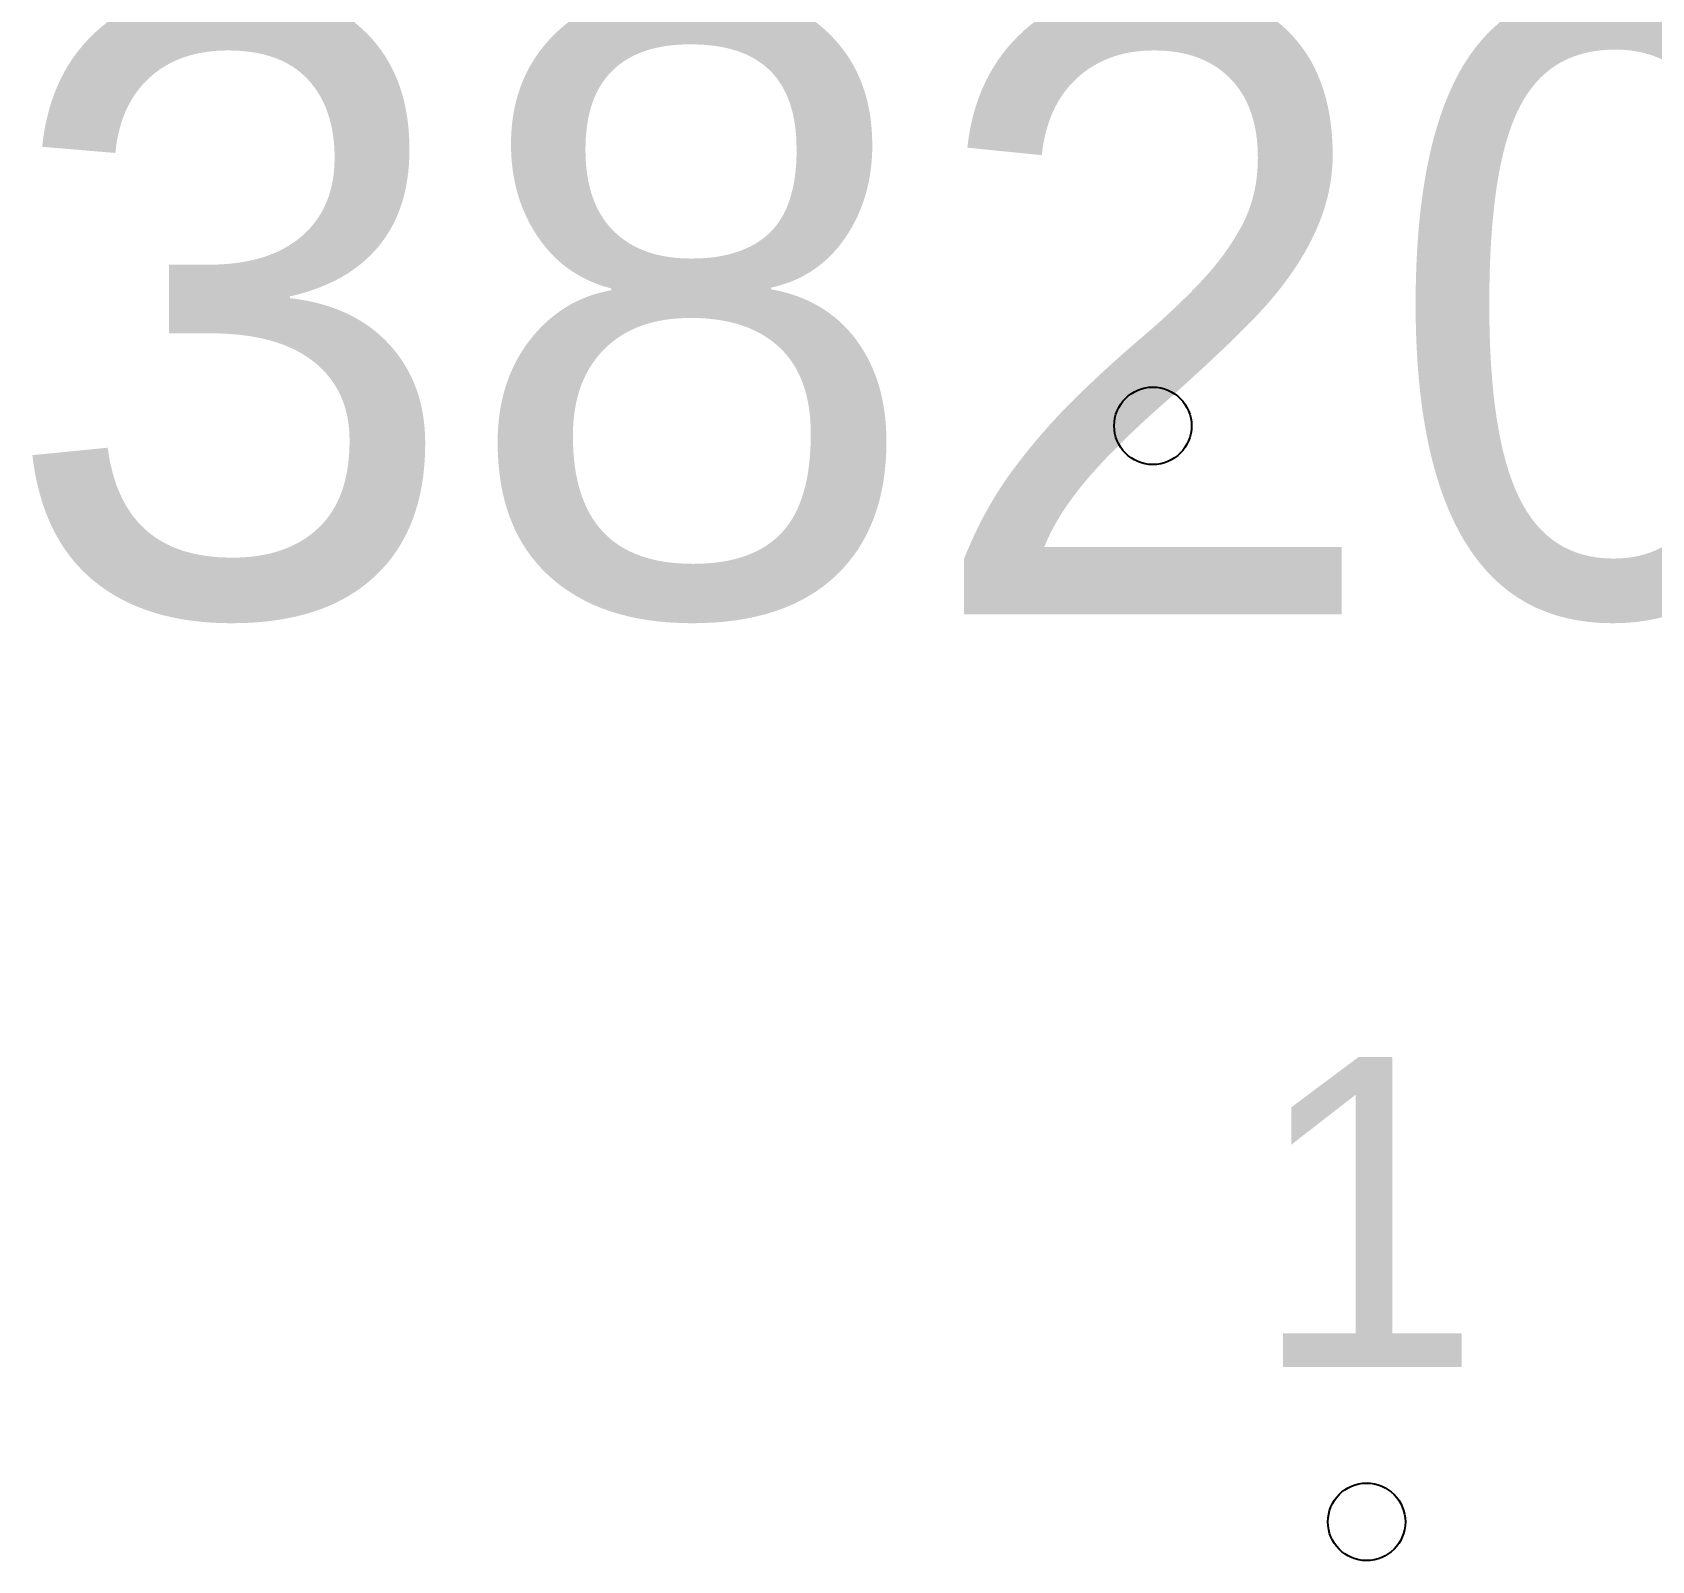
# Model space of a CAD drawing. Header units: metres. Extents: x 218299 to 220222, y 572714 to 574340.
# Drawn here: x 219591.67 to 219602.13, y 573328.86 to 573338.72 of the extents above; entities that cross this region are included whole.
import ezdxf
from ezdxf.enums import TextEntityAlignment as Align

# ---------------------------------------------------------------- set-up
doc = ezdxf.new("R2010")
doc.units = ezdxf.units.M
doc.header["$MEASUREMENT"] = 0
for name, color, linetype in [('1601', 44, 'LANDBORDER'), ('1603', 44, 'Continuous'), ('A_POINTS', 2, 'Continuous')]:
    doc.layers.add(name, color=color, linetype=linetype)
doc.styles.add('HEBTXT', font='HEBTXT')
doc.linetypes.add('LANDBORDER', pattern='A,6.25,[208,elecad.shx,S=0.02,R=0,X=-0.6,Y=0],12.5,[208,elecad.shx,S=0.02,R=180,X=0.6,Y=0],6.25', length=25)

# ---------------------------------------------------------------- blocks, each defined once
blk = doc.blocks.new('1601')
at = {"layer": 'A_POINTS'}
blk.add_circle((0, 0), 0.25, dxfattribs=at)
at = {"color": 0, "style": 'HEBTXT'}
blk.add_attdef('LOT_NUM', text='', height=4, dxfattribs=at).set_placement((0, -1.217), align=Align.CENTER)
blk = doc.blocks.new('1603')
at = {"layer": 'A_POINTS'}
blk.add_circle((0, 0), 0.25, dxfattribs=at)
at = {"color": 0, "style": 'HEBTXT'}
blk.add_attdef('PARCEL_NUM', text='', height=2, dxfattribs=at).set_placement((0, 1), align=Align.CENTER)
at = {"color": 0, "style": 'HEBTXT', "flags": 1}
blk.add_attdef('LOT_NUM', text='', height=2, dxfattribs=at).set_placement((0, -2.5), align=Align.CENTER)

msp = doc.modelspace()

# ---------------------------------------------------------------- block references
at = {"layer": '1601'}
msp.add_blockref('1601', (219598.9061, 573336.1797), dxfattribs=at).add_auto_attribs({'LOT_NUM': '38206'})
at = {"layer": '1603'}
msp.add_blockref('1603', (219600.286, 573329.107), dxfattribs=at).add_auto_attribs({'PARCEL_NUM': '1'})

doc.saveas('drawing.dxf')
